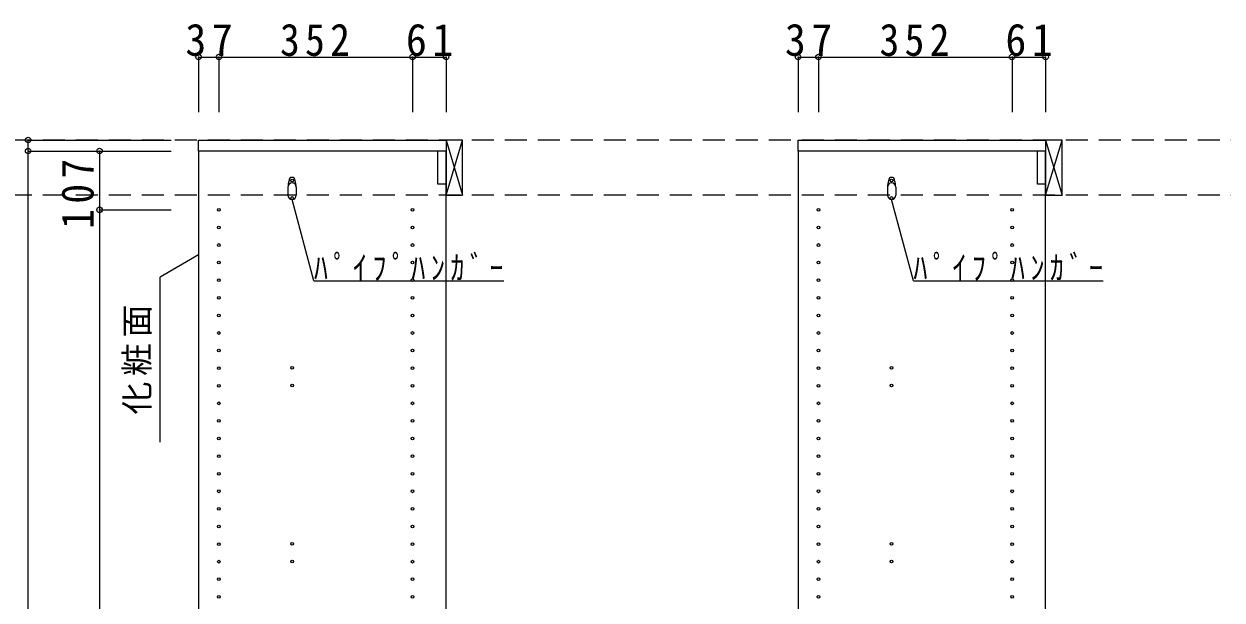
# Model space of a CAD drawing. Units: millimetres at full size, sheet at 1:20; some dimension numbers follow another scale. Extents: x -3922 to 3878, y -2932 to 2722.
# Drawn here: x -543 to 1635, y -545 to 503 of the extents above; entities that cross this region are included whole.
import ezdxf

# ---------------------------------------------------------------- set-up
doc = ezdxf.new("R2010")
doc.units = ezdxf.units.MM
doc.header["$LTSCALE"] = 20
doc.header["$PDMODE"] = 32
doc.header["$PDSIZE"] = 10
doc.linetypes.add('DASHED2', pattern=[3, 2, -1])
for name, color, linetype in [('0-2_本体', 2, 'Continuous'), ('0-5', 4, 'Continuous'), ('0-6_ﾊﾟｲﾌﾟﾊﾝｶﾞｰ', 7, 'Continuous'), ('0-7_桟木・巾木', 2, 'Continuous'), ('0-8_引き出し', 2, 'Continuous'), ('0-A_文字', 7, 'Continuous'), ('0-B_寸法', 7, 'Continuous')]:
    doc.layers.add(name, color=color, linetype=linetype)
doc.styles.add('ＭＳ ゴシック', font='')
doc.styles.get('ＭＳ ゴシック').set_extended_font_data('MS Gothic')

msp = doc.modelspace()

# ---------------------------------------------------------------- linework, layer by layer
at = {"layer": '0-2_本体'}
for p, q in [((-225.36, 271.73), (-225.36, 291.73)), ((-225.36, 291.73), (224.64, 291.73)), ((224.64, 291.73), (224.64, 271.73)), ((864.64, 271.73), (864.64, 291.73)), ((864.64, 291.73), (1314.64, 291.73)), ((1314.64, 291.73), (1314.64, 271.73)), ((224.64, 271.73), (-225.36, 271.73)), ((1314.64, 271.73), (864.64, 271.73))]:
    msp.add_line(p, q, dxfattribs=at)
at = {"layer": '0-5', "color": 3}
for p, q in [((-225.36, 271.73), (-225.36, -1711.27)), ((224.64, 271.73), (-225.36, 271.73)), ((224.64, -1711.27), (224.64, 271.73)), ((864.64, 271.73), (864.64, -1711.27)), ((1314.64, 271.73), (864.64, 271.73)), ((1314.64, -1711.27), (1314.64, 271.73))]:
    msp.add_line(p, q, dxfattribs=at)
at = {"layer": '0-5'}
for centre in [(-55.36, 218.23), (1034.64, 218.23), (-55.36, 186.23), (1034.64, 186.23), (-188.36, 164.73), (163.64, 164.73), (901.64, 164.73), (1253.64, 164.73), (-188.36, 132.73), (163.64, 132.73), (901.64, 132.73), (1253.64, 132.73), (-188.36, 100.73), (163.64, 100.73), (901.64, 100.73), (1253.64, 100.73), (-188.36, 68.73), (163.64, 68.73), (901.64, 68.73), (1253.64, 68.73), (-188.36, 36.73), (163.64, 36.73), (901.64, 36.73), (1253.64, 36.73), (-188.36, 4.73), (163.64, 4.73), (901.64, 4.73), (1253.64, 4.73), (-188.36, -27.27), (163.64, -27.27), (901.64, -27.27), (1253.64, -27.27), (-188.36, -59.27), (163.64, -59.27), (901.64, -59.27), (1253.64, -59.27), (-188.36, -91.27), (163.64, -91.27), (901.64, -91.27), (1253.64, -91.27), (-188.36, -123.27), (-55.36, -122.77), (163.64, -123.27), (901.64, -123.27), (1034.64, -122.77), (1253.64, -123.27), (-55.36, -154.77), (1034.64, -154.77), (-188.36, -155.27), (163.64, -155.27), (901.64, -155.27), (1253.64, -155.27), (-188.36, -187.27), (163.64, -187.27), (901.64, -187.27), (1253.64, -187.27), (-188.36, -219.27), (163.64, -219.27), (901.64, -219.27), (1253.64, -219.27), (-188.36, -251.27), (163.64, -251.27), (901.64, -251.27), (1253.64, -251.27), (-188.36, -283.27), (163.64, -283.27), (901.64, -283.27), (1253.64, -283.27), (-188.36, -315.27), (163.64, -315.27), (901.64, -315.27), (1253.64, -315.27), (-188.36, -347.27), (163.64, -347.27), (901.64, -347.27), (1253.64, -347.27), (-188.36, -379.27), (163.64, -379.27), (901.64, -379.27), (1253.64, -379.27), (-188.36, -411.27), (163.64, -411.27), (901.64, -411.27), (1253.64, -411.27), (-188.36, -443.27), (-55.36, -442.77), (163.64, -443.27), (901.64, -443.27), (1034.64, -442.77), (1253.64, -443.27), (-188.36, -475.27), (-55.36, -474.77), (163.64, -475.27), (901.64, -475.27), (1034.64, -474.77), (1253.64, -475.27), (-188.36, -507.27), (163.64, -507.27), (901.64, -507.27), (1253.64, -507.27), (-188.36, -539.27), (163.64, -539.27), (901.64, -539.27), (1253.64, -539.27)]:
    msp.add_circle(centre, 2.5, dxfattribs=at)
at = {"layer": '0-6_ﾊﾟｲﾌﾟﾊﾝｶﾞｰ', "color": 2}
for p, q in [((-62.86, 206.23), (-62.86, 191.23)), ((-47.86, 206.23), (-47.86, 191.23)), ((1027.14, 206.23), (1027.14, 191.23)), ((1042.14, 206.23), (1042.14, 191.23))]:
    msp.add_line(p, q, dxfattribs=at)
at = {"layer": '0-6_ﾊﾟｲﾌﾟﾊﾝｶﾞｰ'}
for centre, radius, start, end in [((-16.76, 204.72), 46.13, 162.96035, 178.115), ((-55.36, 218.23), 5.5, 0, 180), ((-93.97, 204.72), 46.13, 1.885, 17.03965), ((1073.24, 204.72), 46.13, 162.96035, 178.115), ((1034.64, 218.23), 5.5, 0, 180), ((996.03, 204.72), 46.13, 1.885, 17.03965)]:
    msp.add_arc(centre, radius, start, end, dxfattribs=at)
at = {"layer": '0-6_ﾊﾟｲﾌﾟﾊﾝｶﾞｰ', "color": 2}
for centre, start, end in [((-55.36, 206.23), 0, 180), ((1034.64, 206.23), 0, 180), ((-55.36, 191.23), 180, 0), ((1034.64, 191.23), 180, 0)]:
    msp.add_arc(centre, 7.5, start, end, dxfattribs=at)
at = {"layer": '0-7_桟木・巾木'}
for p, q in [((224.64, 271.73), (209.64, 271.73)), ((209.64, 211.73), (209.64, 271.73)), ((224.64, 271.73), (224.64, 230.73)), ((1314.64, 271.73), (1299.64, 271.73)), ((1299.64, 211.73), (1299.64, 271.73)), ((1314.64, 271.73), (1314.64, 230.73))]:
    msp.add_line(p, q, dxfattribs=at)
for points in [[(224.64, 211.73), (213.14, 211.73), (209.64, 211.73)], [(1314.64, 211.73), (1303.14, 211.73), (1299.64, 211.73)]]:
    msp.add_lwpolyline(points, dxfattribs=at)
at = {"layer": '0-8_引き出し', "color": 3}
for p, q in [((224.64, 291.73), (224.64, 191.73)), ((254.64, 291.73), (224.64, 291.73)), ((254.64, 191.73), (254.64, 291.73)), ((1314.64, 291.73), (1314.64, 191.73)), ((1344.64, 291.73), (1314.64, 291.73)), ((1344.64, 191.73), (1344.64, 291.73)), ((224.64, 191.73), (254.64, 191.73)), ((1314.64, 191.73), (1344.64, 191.73))]:
    msp.add_line(p, q, dxfattribs=at)
at = {"layer": '0-8_引き出し', "color": 7}
for p, q in [((224.64, 191.73), (254.64, 291.73)), ((224.64, 291.73), (254.64, 191.73)), ((1314.64, 191.73), (1344.64, 291.73)), ((1314.64, 291.73), (1344.64, 191.73))]:
    msp.add_line(p, q, dxfattribs=at)
at = {"layer": '0-A_文字'}
for p, q in [((-15.63, 35.43), (-55.36, 183.73)), ((1074.37, 35.43), (1034.64, 183.73)), ((-225.36, 82.66), (-295.36, 42.25)), ((-295.36, -257.75), (-295.36, 42.25)), ((-15.63, 35.43), (329.37, 35.43)), ((1074.37, 35.43), (1419.37, 35.43))]:
    msp.add_line(p, q, dxfattribs=at)
at = {"layer": '0-B_寸法', "color": 4}
for p, q in [((-225.36, 442.73), (-225.36, 342.73)), ((-225.36, 442.73), (224.64, 442.73)), ((-188.36, 442.73), (-188.36, 342.73)), ((163.64, 442.73), (163.64, 342.73)), ((224.64, 442.73), (224.64, 342.73)), ((864.64, 442.73), (864.64, 342.73)), ((864.64, 442.73), (1314.64, 442.73)), ((901.64, 442.73), (901.64, 342.73)), ((1253.64, 442.73), (1253.64, 342.73)), ((1314.64, 442.73), (1314.64, 342.73)), ((-535.36, 271.73), (-535.36, 291.73)), ((-535.36, 291.73), (-275.36, 291.73)), ((-535.36, -1711.27), (-535.36, 271.73)), ((-535.36, 271.73), (-275.36, 271.73)), ((-405.36, 271.73), (-275.36, 271.73)), ((-405.36, 271.73), (-405.36, 164.73)), ((-405.36, 164.73), (-275.36, 164.73)), ((-405.36, 164.73), (-405.36, -1659.27))]:
    msp.add_line(p, q, dxfattribs=at)
at = {"layer": '0-B_寸法', "color": 4, "linetype": 'DASHED2'}
for p, q in [((3131.3, 291.73), (-3305.36, 291.73)), ((3131.3, 191.73), (-3305.36, 191.73))]:
    msp.add_line(p, q, dxfattribs=at)
at = {"layer": '0-B_寸法'}
for p in [(-225.36, 442.73), (-188.36, 442.73), (163.64, 442.73), (224.64, 442.73), (864.64, 442.73), (901.64, 442.73), (1253.64, 442.73), (1314.64, 442.73), (-535.36, 291.73), (-535.36, 271.73), (-405.36, 271.73), (-405.36, 164.73)]:
    msp.add_point(p, dxfattribs=at)

# ---------------------------------------------------------------- texts
at = {"layer": '0-A_文字', "char_height": 43.99, "attachment_point": 7, "style": 'ＭＳ ゴシック'}
for insert in [(-15.63, 35.43), (1074.37, 35.43)]:
    msp.add_mtext('\\T1.39;\\W0.85;ﾊﾟｲﾌﾟﾊﾝｶﾞｰ', dxfattribs=dict(at, insert=insert))
at = {"layer": '0-A_文字', "insert": (-310.36, -207.75), "char_height": 43.99, "attachment_point": 7, "rotation": 90, "style": 'ＭＳ ゴシック'}
msp.add_mtext('\\T1.17;化粧面', dxfattribs=at)
at = {"layer": '0-B_寸法', "char_height": 58.65, "attachment_point": 7, "style": 'ＭＳ ゴシック'}
for s, insert in [('\\T1.27;\\W0.95;37', (-249.36, 443.94)), ('\\T1.27;\\W0.9;352', (-77.36, 443.94)), ('\\T1.27;\\W0.95;61', (151.64, 443.94)), ('\\T1.27;\\W0.95;37', (840.64, 443.94)), ('\\T1.27;\\W0.9;352', (1012.64, 443.94)), ('\\T1.27;\\W0.95;61', (1241.64, 443.94))]:
    msp.add_mtext(s, dxfattribs=dict(at, insert=insert))
at = {"layer": '0-B_寸法', "insert": (-415.36, 130.38), "char_height": 58.65, "attachment_point": 7, "rotation": 90, "style": 'ＭＳ ゴシック'}
msp.add_mtext('\\T1.27;\\W0.9;107', dxfattribs=at)

doc.saveas('drawing.dxf')
